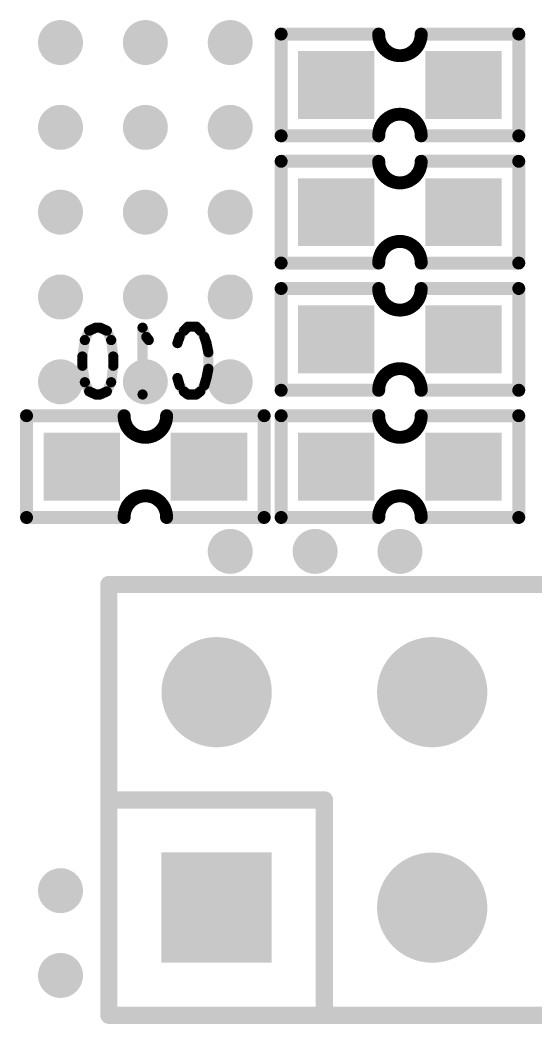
# Model space of a CAD drawing. Extents: x -0.1 to 57.1, y -0.1 to 42.5.
# Drawn here: x 33.52 to 39.6, y 9.43 to 21.27 of the extents above; entities that cross this region are included whole.
import ezdxf

# ---------------------------------------------------------------- set-up
doc = ezdxf.new("R2010")
doc.units = 0
doc.header["$MEASUREMENT"] = 0
doc.layers.get('0').update_dxf_attribs({"linetype": 'CONTINUOUS'})
doc.layers.add('03_ASSY2_GBR', color=2, linetype='CONTINUOUS')

# ---------------------------------------------------------------- blocks, each defined once
blk = doc.blocks.new('ROUND_8')
at = {"const_width": 0.65}
blk.add_lwpolyline([(-0.325, 0, 1), (0.325, 0, 1)], format="xyb", close=True, dxfattribs=at)
blk = doc.blocks.new('SQUARE_12')
blk.add_solid([(0.65, 0.65), (0.65, -0.65), (-0.65, 0.65), (-0.65, -0.65)])
blk = doc.blocks.new('RECTANGLE_139')
blk.add_solid([(0.45, 0.4), (0.45, -0.4), (-0.45, 0.4), (-0.45, -0.4)])
blk = doc.blocks.new('ROUND_182')
at = {"const_width": 0.265}
blk.add_lwpolyline([(-0.1325, 0, 1), (0.1325, 0, 1)], format="xyb", close=True, dxfattribs=at)
blk = doc.blocks.new('ROUND_1')
at = {"const_width": 0.1016}
blk.add_lwpolyline([(-0.0508, 0, 1), (0.0508, 0, 1)], format="xyb", close=True, dxfattribs=at)
blk = doc.blocks.new('ROUND_4')
at = {"const_width": 0.06}
blk.add_lwpolyline([(-0.03, 0, 1), (0.03, 0, 1)], format="xyb", close=True, dxfattribs=at)
blk = doc.blocks.new('ROUND_3')
at = {"const_width": 0.0762}
blk.add_lwpolyline([(-0.0381, 0, 1), (0.0381, 0, 1)], format="xyb", close=True, dxfattribs=at)

msp = doc.modelspace()

# ---------------------------------------------------------------- linework, layer by layer
at = {"layer": '03_ASSY2_GBR'}
for points, const_width in [([(36.6, 19.9), (36.6, 21.1)], 0.1524), ([(37.75, 21.1), (36.6, 21.1)], 0.1524), ([(37.751, 21.075), (37.75, 21.1)], 0.1524), ([(37.754, 21.051), (37.751, 21.075)], 0.1524), ([(37.76, 21.026), (37.754, 21.051)], 0.1524), ([(37.768, 21.003), (37.76, 21.026)], 0.1524), ([(37.778, 20.98), (37.768, 21.003)], 0.1524), ([(38.232, 21.003), (38.222, 20.98)], 0.1524), ([(38.24, 21.026), (38.232, 21.003)], 0.1524), ([(38.246, 21.051), (38.24, 21.026)], 0.1524), ([(38.249, 21.075), (38.246, 21.051)], 0.1524), ([(38.25, 21.1), (38.249, 21.075)], 0.1524), ([(39.4, 21.1), (38.25, 21.1)], 0.1524), ([(39.4, 19.9), (39.4, 21.1)], 0.1524), ([(37.79, 20.959), (37.778, 20.98)], 0.1524), ([(37.805, 20.939), (37.79, 20.959)], 0.1524), ([(37.821, 20.92), (37.805, 20.939)], 0.1524), ([(37.84, 20.903), (37.821, 20.92)], 0.1524), ([(37.86, 20.888), (37.84, 20.903)], 0.1524), ([(37.881, 20.875), (37.86, 20.888)], 0.1524), ([(37.903, 20.864), (37.881, 20.875)], 0.1524), ([(38.119, 20.875), (38.097, 20.864)], 0.1524), ([(38.14, 20.888), (38.119, 20.875)], 0.1524), ([(38.16, 20.903), (38.14, 20.888)], 0.1524), ([(38.179, 20.92), (38.16, 20.903)], 0.1524), ([(38.195, 20.939), (38.179, 20.92)], 0.1524), ([(38.21, 20.959), (38.195, 20.939)], 0.1524), ([(38.222, 20.98), (38.21, 20.959)], 0.1524), ([(37.927, 20.856), (37.903, 20.864)], 0.1524), ([(37.951, 20.85), (37.927, 20.856)], 0.1524), ([(37.975, 20.846), (37.951, 20.85)], 0.1524), ([(38, 20.845), (37.975, 20.846)], 0.1524), ([(38.025, 20.846), (38, 20.845)], 0.1524), ([(38.049, 20.85), (38.025, 20.846)], 0.1524), ([(38.073, 20.856), (38.049, 20.85)], 0.1524), ([(38.097, 20.864), (38.073, 20.856)], 0.1524), ([(37.79, 20.041), (37.805, 20.061)], 0.1524), ([(37.805, 20.061), (37.821, 20.08)], 0.1524), ([(37.821, 20.08), (37.84, 20.097)], 0.1524), ([(37.84, 20.097), (37.86, 20.112)], 0.1524), ([(37.86, 20.112), (37.881, 20.125)], 0.1524), ([(37.881, 20.125), (37.903, 20.136)], 0.1524), ([(37.903, 20.136), (37.927, 20.144)], 0.1524), ([(37.927, 20.144), (37.951, 20.15)], 0.1524), ([(37.951, 20.15), (37.975, 20.154)], 0.1524), ([(37.975, 20.154), (38, 20.155)], 0.1524), ([(38, 20.155), (38.025, 20.154)], 0.1524), ([(38.025, 20.154), (38.049, 20.15)], 0.1524), ([(38.049, 20.15), (38.073, 20.144)], 0.1524), ([(38.073, 20.144), (38.097, 20.136)], 0.1524), ([(38.097, 20.136), (38.119, 20.125)], 0.1524), ([(38.119, 20.125), (38.14, 20.112)], 0.1524), ([(38.14, 20.112), (38.16, 20.097)], 0.1524), ([(38.16, 20.097), (38.179, 20.08)], 0.1524), ([(38.179, 20.08), (38.195, 20.061)], 0.1524), ([(38.195, 20.061), (38.21, 20.041)], 0.1524), ([(37.751, 19.925), (37.754, 19.949)], 0.1524), ([(37.754, 19.949), (37.76, 19.974)], 0.1524), ([(37.76, 19.974), (37.768, 19.997)], 0.1524), ([(37.768, 19.997), (37.778, 20.02)], 0.1524), ([(37.778, 20.02), (37.79, 20.041)], 0.1524), ([(38.21, 20.041), (38.222, 20.02)], 0.1524), ([(38.222, 20.02), (38.232, 19.997)], 0.1524), ([(38.232, 19.997), (38.24, 19.974)], 0.1524), ([(38.24, 19.974), (38.246, 19.949)], 0.1524), ([(38.246, 19.949), (38.249, 19.925)], 0.1524), ([(37.75, 19.9), (36.6, 19.9)], 0.1524), ([(37.75, 19.9), (37.751, 19.925)], 0.1524), ([(38.249, 19.925), (38.25, 19.9)], 0.1524), ([(39.4, 19.9), (38.25, 19.9)], 0.1524), ([(36.6, 18.4), (36.6, 19.6)], 0.1524), ([(37.75, 19.6), (36.6, 19.6)], 0.1524), ([(37.751, 19.575), (37.75, 19.6)], 0.1524), ([(37.754, 19.551), (37.751, 19.575)], 0.1524), ([(38.249, 19.575), (38.246, 19.551)], 0.1524), ([(38.25, 19.6), (38.249, 19.575)], 0.1524), ([(39.4, 19.6), (38.25, 19.6)], 0.1524), ([(39.4, 18.4), (39.4, 19.6)], 0.1524), ([(37.76, 19.526), (37.754, 19.551)], 0.1524), ([(37.768, 19.503), (37.76, 19.526)], 0.1524), ([(37.778, 19.48), (37.768, 19.503)], 0.1524), ([(37.79, 19.459), (37.778, 19.48)], 0.1524), ([(37.805, 19.439), (37.79, 19.459)], 0.1524), ([(38.21, 19.459), (38.195, 19.439)], 0.1524), ([(38.222, 19.48), (38.21, 19.459)], 0.1524), ([(38.232, 19.503), (38.222, 19.48)], 0.1524), ([(38.24, 19.526), (38.232, 19.503)], 0.1524), ([(38.246, 19.551), (38.24, 19.526)], 0.1524), ([(37.821, 19.42), (37.805, 19.439)], 0.1524), ([(37.84, 19.403), (37.821, 19.42)], 0.1524), ([(37.86, 19.388), (37.84, 19.403)], 0.1524), ([(37.881, 19.375), (37.86, 19.388)], 0.1524), ([(37.903, 19.364), (37.881, 19.375)], 0.1524), ([(37.927, 19.356), (37.903, 19.364)], 0.1524), ([(37.951, 19.35), (37.927, 19.356)], 0.1524), ([(37.975, 19.346), (37.951, 19.35)], 0.1524), ([(38, 19.345), (37.975, 19.346)], 0.1524), ([(38.025, 19.346), (38, 19.345)], 0.1524), ([(38.049, 19.35), (38.025, 19.346)], 0.1524), ([(38.073, 19.356), (38.049, 19.35)], 0.1524), ([(38.097, 19.364), (38.073, 19.356)], 0.1524), ([(38.119, 19.375), (38.097, 19.364)], 0.1524), ([(38.14, 19.388), (38.119, 19.375)], 0.1524), ([(38.16, 19.403), (38.14, 19.388)], 0.1524), ([(38.179, 19.42), (38.16, 19.403)], 0.1524), ([(38.195, 19.439), (38.179, 19.42)], 0.1524), ([(37.881, 18.625), (37.903, 18.636)], 0.1524), ([(37.903, 18.636), (37.927, 18.644)], 0.1524), ([(37.927, 18.644), (37.951, 18.65)], 0.1524), ([(37.951, 18.65), (37.975, 18.654)], 0.1524), ([(37.975, 18.654), (38, 18.655)], 0.1524), ([(38, 18.655), (38.025, 18.654)], 0.1524), ([(38.025, 18.654), (38.049, 18.65)], 0.1524), ([(38.049, 18.65), (38.073, 18.644)], 0.1524), ([(38.073, 18.644), (38.097, 18.636)], 0.1524), ([(38.097, 18.636), (38.119, 18.625)], 0.1524), ([(37.768, 18.497), (37.778, 18.52)], 0.1524), ([(37.778, 18.52), (37.79, 18.541)], 0.1524), ([(37.79, 18.541), (37.805, 18.561)], 0.1524), ([(37.805, 18.561), (37.821, 18.58)], 0.1524), ([(37.821, 18.58), (37.84, 18.597)], 0.1524), ([(37.84, 18.597), (37.86, 18.612)], 0.1524), ([(37.86, 18.612), (37.881, 18.625)], 0.1524), ([(38.119, 18.625), (38.14, 18.612)], 0.1524), ([(38.14, 18.612), (38.16, 18.597)], 0.1524), ([(38.16, 18.597), (38.179, 18.58)], 0.1524), ([(38.179, 18.58), (38.195, 18.561)], 0.1524), ([(38.195, 18.561), (38.21, 18.541)], 0.1524), ([(38.21, 18.541), (38.222, 18.52)], 0.1524), ([(38.222, 18.52), (38.232, 18.497)], 0.1524), ([(37.75, 18.4), (36.6, 18.4)], 0.1524), ([(37.75, 18.4), (37.751, 18.425)], 0.1524), ([(37.751, 18.425), (37.754, 18.449)], 0.1524), ([(37.754, 18.449), (37.76, 18.474)], 0.1524), ([(37.76, 18.474), (37.768, 18.497)], 0.1524), ([(38.232, 18.497), (38.24, 18.474)], 0.1524), ([(38.24, 18.474), (38.246, 18.449)], 0.1524), ([(38.246, 18.449), (38.249, 18.425)], 0.1524), ([(38.249, 18.425), (38.25, 18.4)], 0.1524), ([(39.4, 18.4), (38.25, 18.4)], 0.1524), ([(36.6, 16.9), (36.6, 18.1)], 0.1524), ([(37.75, 18.1), (36.6, 18.1)], 0.1524), ([(37.751, 18.075), (37.75, 18.1)], 0.1524), ([(37.754, 18.051), (37.751, 18.075)], 0.1524), ([(37.76, 18.026), (37.754, 18.051)], 0.1524), ([(38.246, 18.051), (38.24, 18.026)], 0.1524), ([(38.249, 18.075), (38.246, 18.051)], 0.1524), ([(38.25, 18.1), (38.249, 18.075)], 0.1524), ([(39.4, 18.1), (38.25, 18.1)], 0.1524), ([(39.4, 16.9), (39.4, 18.1)], 0.1524), ([(37.768, 18.003), (37.76, 18.026)], 0.1524), ([(37.778, 17.98), (37.768, 18.003)], 0.1524), ([(37.79, 17.959), (37.778, 17.98)], 0.1524), ([(37.805, 17.939), (37.79, 17.959)], 0.1524), ([(37.821, 17.92), (37.805, 17.939)], 0.1524), ([(37.84, 17.903), (37.821, 17.92)], 0.1524), ([(38.179, 17.92), (38.16, 17.903)], 0.1524), ([(38.195, 17.939), (38.179, 17.92)], 0.1524), ([(38.21, 17.959), (38.195, 17.939)], 0.1524), ([(38.222, 17.98), (38.21, 17.959)], 0.1524), ([(38.232, 18.003), (38.222, 17.98)], 0.1524), ([(38.24, 18.026), (38.232, 18.003)], 0.1524), ([(37.86, 17.888), (37.84, 17.903)], 0.1524), ([(37.881, 17.875), (37.86, 17.888)], 0.1524), ([(37.903, 17.864), (37.881, 17.875)], 0.1524), ([(37.927, 17.856), (37.903, 17.864)], 0.1524), ([(37.951, 17.85), (37.927, 17.856)], 0.1524), ([(37.975, 17.846), (37.951, 17.85)], 0.1524), ([(38, 17.845), (37.975, 17.846)], 0.1524), ([(38.025, 17.846), (38, 17.845)], 0.1524), ([(38.049, 17.85), (38.025, 17.846)], 0.1524), ([(38.073, 17.856), (38.049, 17.85)], 0.1524), ([(38.097, 17.864), (38.073, 17.856)], 0.1524), ([(38.119, 17.875), (38.097, 17.864)], 0.1524), ([(38.14, 17.888), (38.119, 17.875)], 0.1524), ([(38.16, 17.903), (38.14, 17.888)], 0.1524), ([(34.287, 17.492), (34.338, 17.602)], 0.12), ([(34.338, 17.602), (34.415, 17.638)], 0.12), ([(34.415, 17.638), (34.465, 17.638)], 0.12), ([(34.465, 17.638), (34.546, 17.602)], 0.12), ([(34.546, 17.602), (34.597, 17.492)], 0.12), ([(35.011, 17.529), (34.967, 17.638)], 0.12), ([(34.967, 17.638), (34.967, 16.85)], 0.12), ([(35.403, 17.529), (35.454, 17.602)], 0.12), ([(35.454, 17.602), (35.502, 17.65)], 0.12), ([(35.502, 17.65), (35.6, 17.65)], 0.12), ([(35.6, 17.65), (35.647, 17.602)], 0.12), ([(35.647, 17.602), (35.695, 17.529)], 0.12), ([(34.258, 17.298), (34.287, 17.492)], 0.12), ([(34.597, 17.492), (34.622, 17.298)], 0.12), ([(35.04, 17.492), (35.011, 17.529)], 0.12), ([(35.378, 17.456), (35.403, 17.529)], 0.12), ([(35.695, 17.529), (35.72, 17.456)], 0.12), ([(35.72, 17.456), (35.742, 17.347)], 0.12), ([(35.742, 17.347), (35.742, 17.153)], 0.12), ([(34.258, 17.189), (34.258, 17.298)], 0.12), ([(34.622, 17.298), (34.622, 17.189)], 0.12), ([(34.287, 16.995), (34.258, 17.189)], 0.12), ([(34.622, 17.189), (34.597, 16.995)], 0.12), ([(35.742, 17.153), (35.72, 17.044)], 0.12), ([(37.821, 17.08), (37.84, 17.097)], 0.1524), ([(37.84, 17.097), (37.86, 17.112)], 0.1524), ([(37.86, 17.112), (37.881, 17.125)], 0.1524), ([(37.881, 17.125), (37.903, 17.136)], 0.1524), ([(37.903, 17.136), (37.927, 17.144)], 0.1524), ([(37.927, 17.144), (37.951, 17.15)], 0.1524), ([(37.951, 17.15), (37.975, 17.154)], 0.1524), ([(37.975, 17.154), (38, 17.155)], 0.1524), ([(38, 17.155), (38.025, 17.154)], 0.1524), ([(38.025, 17.154), (38.049, 17.15)], 0.1524), ([(38.049, 17.15), (38.073, 17.144)], 0.1524), ([(38.073, 17.144), (38.097, 17.136)], 0.1524), ([(38.097, 17.136), (38.119, 17.125)], 0.1524), ([(38.119, 17.125), (38.14, 17.112)], 0.1524), ([(38.14, 17.112), (38.16, 17.097)], 0.1524), ([(38.16, 17.097), (38.179, 17.08)], 0.1524), ([(34.338, 16.886), (34.287, 16.995)], 0.12), ([(34.597, 16.995), (34.546, 16.886)], 0.12), ([(35.403, 16.959), (35.378, 17.044)], 0.12), ([(35.72, 17.044), (35.695, 16.959)], 0.12), ([(37.754, 16.949), (37.76, 16.974)], 0.1524), ([(37.76, 16.974), (37.768, 16.997)], 0.1524), ([(37.768, 16.997), (37.778, 17.02)], 0.1524), ([(37.778, 17.02), (37.79, 17.041)], 0.1524), ([(37.79, 17.041), (37.805, 17.061)], 0.1524), ([(37.805, 17.061), (37.821, 17.08)], 0.1524), ([(38.179, 17.08), (38.195, 17.061)], 0.1524), ([(38.195, 17.061), (38.21, 17.041)], 0.1524), ([(38.21, 17.041), (38.222, 17.02)], 0.1524), ([(38.222, 17.02), (38.232, 16.997)], 0.1524), ([(38.232, 16.997), (38.24, 16.974)], 0.1524), ([(38.24, 16.974), (38.246, 16.949)], 0.1524), ([(34.415, 16.85), (34.338, 16.886)], 0.12), ([(34.546, 16.886), (34.465, 16.85)], 0.12), ([(35.454, 16.886), (35.403, 16.959)], 0.12), ([(35.502, 16.85), (35.454, 16.886)], 0.12), ([(35.647, 16.886), (35.6, 16.85)], 0.12), ([(35.695, 16.959), (35.647, 16.886)], 0.12), ([(37.75, 16.9), (36.6, 16.9)], 0.1524), ([(37.75, 16.9), (37.751, 16.925)], 0.1524), ([(37.751, 16.925), (37.754, 16.949)], 0.1524), ([(38.246, 16.949), (38.249, 16.925)], 0.1524), ([(38.249, 16.925), (38.25, 16.9)], 0.1524), ([(39.4, 16.9), (38.25, 16.9)], 0.1524), ([(34.465, 16.85), (34.415, 16.85)], 0.12), ([(35.6, 16.85), (35.502, 16.85)], 0.12), ([(33.6, 15.4), (33.6, 16.6)], 0.1524), ([(34.75, 16.6), (33.6, 16.6)], 0.1524), ([(34.751, 16.575), (34.75, 16.6)], 0.1524), ([(34.754, 16.551), (34.751, 16.575)], 0.1524), ([(34.76, 16.526), (34.754, 16.551)], 0.1524), ([(34.768, 16.503), (34.76, 16.526)], 0.1524), ([(34.778, 16.48), (34.768, 16.503)], 0.1524), ([(35.232, 16.503), (35.222, 16.48)], 0.1524), ([(35.24, 16.526), (35.232, 16.503)], 0.1524), ([(35.246, 16.551), (35.24, 16.526)], 0.1524), ([(35.249, 16.575), (35.246, 16.551)], 0.1524), ([(35.25, 16.6), (35.249, 16.575)], 0.1524), ([(36.4, 16.6), (35.25, 16.6)], 0.1524), ([(36.4, 15.4), (36.4, 16.6)], 0.1524), ([(36.6, 15.4), (36.6, 16.6)], 0.1524), ([(37.75, 16.6), (36.6, 16.6)], 0.1524), ([(37.751, 16.575), (37.75, 16.6)], 0.1524), ([(37.754, 16.551), (37.751, 16.575)], 0.1524), ([(37.76, 16.526), (37.754, 16.551)], 0.1524), ([(37.768, 16.503), (37.76, 16.526)], 0.1524), ([(37.778, 16.48), (37.768, 16.503)], 0.1524), ([(38.232, 16.503), (38.222, 16.48)], 0.1524), ([(38.24, 16.526), (38.232, 16.503)], 0.1524), ([(38.246, 16.551), (38.24, 16.526)], 0.1524), ([(38.249, 16.575), (38.246, 16.551)], 0.1524), ([(38.25, 16.6), (38.249, 16.575)], 0.1524), ([(39.4, 16.6), (38.25, 16.6)], 0.1524), ([(39.4, 15.4), (39.4, 16.6)], 0.1524), ([(34.79, 16.459), (34.778, 16.48)], 0.1524), ([(34.805, 16.439), (34.79, 16.459)], 0.1524), ([(34.821, 16.42), (34.805, 16.439)], 0.1524), ([(34.84, 16.403), (34.821, 16.42)], 0.1524), ([(34.86, 16.388), (34.84, 16.403)], 0.1524), ([(34.881, 16.375), (34.86, 16.388)], 0.1524), ([(35.14, 16.388), (35.119, 16.375)], 0.1524), ([(35.16, 16.403), (35.14, 16.388)], 0.1524), ([(35.179, 16.42), (35.16, 16.403)], 0.1524), ([(35.195, 16.439), (35.179, 16.42)], 0.1524), ([(35.21, 16.459), (35.195, 16.439)], 0.1524), ([(35.222, 16.48), (35.21, 16.459)], 0.1524), ([(37.79, 16.459), (37.778, 16.48)], 0.1524), ([(37.805, 16.439), (37.79, 16.459)], 0.1524), ([(37.821, 16.42), (37.805, 16.439)], 0.1524), ([(37.84, 16.403), (37.821, 16.42)], 0.1524), ([(37.86, 16.388), (37.84, 16.403)], 0.1524), ([(37.881, 16.375), (37.86, 16.388)], 0.1524), ([(38.14, 16.388), (38.119, 16.375)], 0.1524), ([(38.16, 16.403), (38.14, 16.388)], 0.1524), ([(38.179, 16.42), (38.16, 16.403)], 0.1524), ([(38.195, 16.439), (38.179, 16.42)], 0.1524), ([(38.21, 16.459), (38.195, 16.439)], 0.1524), ([(38.222, 16.48), (38.21, 16.459)], 0.1524), ([(34.903, 16.364), (34.881, 16.375)], 0.1524), ([(34.927, 16.356), (34.903, 16.364)], 0.1524), ([(34.951, 16.35), (34.927, 16.356)], 0.1524), ([(34.975, 16.346), (34.951, 16.35)], 0.1524), ([(35, 16.345), (34.975, 16.346)], 0.1524), ([(35.025, 16.346), (35, 16.345)], 0.1524), ([(35.049, 16.35), (35.025, 16.346)], 0.1524), ([(35.073, 16.356), (35.049, 16.35)], 0.1524), ([(35.097, 16.364), (35.073, 16.356)], 0.1524), ([(35.119, 16.375), (35.097, 16.364)], 0.1524), ([(37.903, 16.364), (37.881, 16.375)], 0.1524), ([(37.927, 16.356), (37.903, 16.364)], 0.1524), ([(37.951, 16.35), (37.927, 16.356)], 0.1524), ([(37.975, 16.346), (37.951, 16.35)], 0.1524), ([(38, 16.345), (37.975, 16.346)], 0.1524), ([(38.025, 16.346), (38, 16.345)], 0.1524), ([(38.049, 16.35), (38.025, 16.346)], 0.1524), ([(38.073, 16.356), (38.049, 16.35)], 0.1524), ([(38.097, 16.364), (38.073, 16.356)], 0.1524), ([(38.119, 16.375), (38.097, 16.364)], 0.1524), ([(34.79, 15.541), (34.805, 15.561)], 0.1524), ([(34.805, 15.561), (34.821, 15.58)], 0.1524), ([(34.821, 15.58), (34.84, 15.597)], 0.1524), ([(34.84, 15.597), (34.86, 15.612)], 0.1524), ([(34.86, 15.612), (34.881, 15.625)], 0.1524), ([(34.881, 15.625), (34.903, 15.636)], 0.1524), ([(34.903, 15.636), (34.927, 15.644)], 0.1524), ([(34.927, 15.644), (34.951, 15.65)], 0.1524), ([(34.951, 15.65), (34.975, 15.654)], 0.1524), ([(34.975, 15.654), (35, 15.655)], 0.1524), ([(35, 15.655), (35.025, 15.654)], 0.1524), ([(35.025, 15.654), (35.049, 15.65)], 0.1524), ([(35.049, 15.65), (35.073, 15.644)], 0.1524), ([(35.073, 15.644), (35.097, 15.636)], 0.1524), ([(35.097, 15.636), (35.119, 15.625)], 0.1524), ([(35.119, 15.625), (35.14, 15.612)], 0.1524), ([(35.14, 15.612), (35.16, 15.597)], 0.1524), ([(35.16, 15.597), (35.179, 15.58)], 0.1524), ([(35.179, 15.58), (35.195, 15.561)], 0.1524), ([(35.195, 15.561), (35.21, 15.541)], 0.1524), ([(37.79, 15.541), (37.805, 15.561)], 0.1524), ([(37.805, 15.561), (37.821, 15.58)], 0.1524), ([(37.821, 15.58), (37.84, 15.597)], 0.1524), ([(37.84, 15.597), (37.86, 15.612)], 0.1524), ([(37.86, 15.612), (37.881, 15.625)], 0.1524), ([(37.881, 15.625), (37.903, 15.636)], 0.1524), ([(37.903, 15.636), (37.927, 15.644)], 0.1524), ([(37.927, 15.644), (37.951, 15.65)], 0.1524), ([(37.951, 15.65), (37.975, 15.654)], 0.1524), ([(37.975, 15.654), (38, 15.655)], 0.1524), ([(38, 15.655), (38.025, 15.654)], 0.1524), ([(38.025, 15.654), (38.049, 15.65)], 0.1524), ([(38.049, 15.65), (38.073, 15.644)], 0.1524), ([(38.073, 15.644), (38.097, 15.636)], 0.1524), ([(38.097, 15.636), (38.119, 15.625)], 0.1524), ([(38.119, 15.625), (38.14, 15.612)], 0.1524), ([(38.14, 15.612), (38.16, 15.597)], 0.1524), ([(38.16, 15.597), (38.179, 15.58)], 0.1524), ([(38.179, 15.58), (38.195, 15.561)], 0.1524), ([(38.195, 15.561), (38.21, 15.541)], 0.1524), ([(34.751, 15.425), (34.754, 15.449)], 0.1524), ([(34.754, 15.449), (34.76, 15.474)], 0.1524), ([(34.76, 15.474), (34.768, 15.497)], 0.1524), ([(34.768, 15.497), (34.778, 15.52)], 0.1524), ([(34.778, 15.52), (34.79, 15.541)], 0.1524), ([(35.21, 15.541), (35.222, 15.52)], 0.1524), ([(35.222, 15.52), (35.232, 15.497)], 0.1524), ([(35.232, 15.497), (35.24, 15.474)], 0.1524), ([(35.24, 15.474), (35.246, 15.449)], 0.1524), ([(35.246, 15.449), (35.249, 15.425)], 0.1524), ([(37.751, 15.425), (37.754, 15.449)], 0.1524), ([(37.754, 15.449), (37.76, 15.474)], 0.1524), ([(37.76, 15.474), (37.768, 15.497)], 0.1524), ([(37.768, 15.497), (37.778, 15.52)], 0.1524), ([(37.778, 15.52), (37.79, 15.541)], 0.1524), ([(38.21, 15.541), (38.222, 15.52)], 0.1524), ([(38.222, 15.52), (38.232, 15.497)], 0.1524), ([(38.232, 15.497), (38.24, 15.474)], 0.1524), ([(38.24, 15.474), (38.246, 15.449)], 0.1524), ([(38.246, 15.449), (38.249, 15.425)], 0.1524), ([(34.75, 15.4), (33.6, 15.4)], 0.1524), ([(34.75, 15.4), (34.751, 15.425)], 0.1524), ([(35.249, 15.425), (35.25, 15.4)], 0.1524), ([(36.4, 15.4), (35.25, 15.4)], 0.1524), ([(37.75, 15.4), (36.6, 15.4)], 0.1524), ([(37.75, 15.4), (37.751, 15.425)], 0.1524), ([(38.249, 15.425), (38.25, 15.4)], 0.1524), ([(39.4, 15.4), (38.25, 15.4)], 0.1524), ([(34.57, 9.53), (34.57, 14.61)], 0.2032), ([(34.57, 14.61), (47.27, 14.61)], 0.2032), ([(34.57, 12.07), (37.11, 12.07)], 0.2032), ([(37.11, 12.07), (37.11, 9.53)], 0.2032), ([(47.27, 9.53), (34.57, 9.53)], 0.2032)]:
    msp.add_lwpolyline(points, dxfattribs=dict(at, const_width=const_width))

# ---------------------------------------------------------------- block references
for name, p in [('ROUND_182', (34, 21)), ('ROUND_182', (35, 21)), ('ROUND_182', (36, 21)), ('ROUND_3', (36.6, 21.1)), ('ROUND_3', (36.6, 21.1)), ('ROUND_3', (37.75, 21.1)), ('ROUND_3', (37.75, 21.1)), ('ROUND_3', (37.751, 21.075)), ('ROUND_3', (37.754, 21.051)), ('ROUND_3', (37.76, 21.026)), ('ROUND_3', (37.768, 21.003)), ('ROUND_3', (38.232, 21.003)), ('ROUND_3', (38.24, 21.026)), ('ROUND_3', (38.246, 21.051)), ('ROUND_3', (38.249, 21.075)), ('ROUND_3', (38.25, 21.1)), ('ROUND_3', (38.25, 21.1)), ('ROUND_3', (39.4, 21.1)), ('ROUND_3', (39.4, 21.1)), ('ROUND_3', (37.778, 20.98)), ('ROUND_3', (37.79, 20.959)), ('ROUND_3', (37.805, 20.939)), ('ROUND_3', (37.821, 20.92)), ('ROUND_3', (37.84, 20.903)), ('ROUND_3', (37.86, 20.888)), ('ROUND_3', (37.881, 20.875)), ('ROUND_3', (38.119, 20.875)), ('ROUND_3', (38.14, 20.888)), ('ROUND_3', (38.16, 20.903)), ('ROUND_3', (38.179, 20.92)), ('ROUND_3', (38.195, 20.939)), ('ROUND_3', (38.21, 20.959)), ('ROUND_3', (38.222, 20.98)), ('RECTANGLE_139', (37.25, 20.5)), ('ROUND_3', (37.903, 20.864)), ('ROUND_3', (37.927, 20.856)), ('ROUND_3', (37.951, 20.85)), ('ROUND_3', (37.975, 20.846)), ('ROUND_3', (38, 20.845)), ('ROUND_3', (38.025, 20.846)), ('ROUND_3', (38.049, 20.85)), ('ROUND_3', (38.073, 20.856)), ('ROUND_3', (38.097, 20.864)), ('RECTANGLE_139', (38.75, 20.5)), ('ROUND_182', (34, 20)), ('ROUND_182', (35, 20)), ('ROUND_182', (36, 20)), ('ROUND_3', (37.805, 20.061)), ('ROUND_3', (37.821, 20.08)), ('ROUND_3', (37.84, 20.097)), ('ROUND_3', (37.86, 20.112)), ('ROUND_3', (37.881, 20.125)), ('ROUND_3', (37.903, 20.136)), ('ROUND_3', (37.927, 20.144)), ('ROUND_3', (37.951, 20.15)), ('ROUND_3', (37.975, 20.154)), ('ROUND_3', (38, 20.155)), ('ROUND_3', (38.025, 20.154)), ('ROUND_3', (38.049, 20.15)), ('ROUND_3', (38.073, 20.144)), ('ROUND_3', (38.097, 20.136)), ('ROUND_3', (38.119, 20.125)), ('ROUND_3', (38.14, 20.112)), ('ROUND_3', (38.16, 20.097)), ('ROUND_3', (38.179, 20.08)), ('ROUND_3', (38.195, 20.061)), ('ROUND_3', (37.754, 19.949)), ('ROUND_3', (37.76, 19.974)), ('ROUND_3', (37.768, 19.997)), ('ROUND_3', (37.778, 20.02)), ('ROUND_3', (37.79, 20.041)), ('ROUND_3', (38.21, 20.041)), ('ROUND_3', (38.222, 20.02)), ('ROUND_3', (38.232, 19.997)), ('ROUND_3', (38.24, 19.974)), ('ROUND_3', (38.246, 19.949)), ('ROUND_3', (36.6, 19.9)), ('ROUND_3', (36.6, 19.9)), ('ROUND_3', (37.75, 19.9)), ('ROUND_3', (37.75, 19.9)), ('ROUND_3', (37.751, 19.925)), ('ROUND_3', (38.249, 19.925)), ('ROUND_3', (38.25, 19.9)), ('ROUND_3', (38.25, 19.9)), ('ROUND_3', (39.4, 19.9)), ('ROUND_3', (39.4, 19.9)), ('ROUND_3', (36.6, 19.6)), ('ROUND_3', (36.6, 19.6)), ('ROUND_3', (37.75, 19.6)), ('ROUND_3', (37.75, 19.6)), ('ROUND_3', (37.751, 19.575)), ('ROUND_3', (38.249, 19.575)), ('ROUND_3', (38.25, 19.6)), ('ROUND_3', (38.25, 19.6)), ('ROUND_3', (39.4, 19.6)), ('ROUND_3', (39.4, 19.6)), ('ROUND_3', (37.754, 19.551)), ('ROUND_3', (37.76, 19.526)), ('ROUND_3', (37.768, 19.503)), ('ROUND_3', (37.778, 19.48)), ('ROUND_3', (37.79, 19.459)), ('ROUND_3', (38.21, 19.459)), ('ROUND_3', (38.222, 19.48)), ('ROUND_3', (38.232, 19.503)), ('ROUND_3', (38.24, 19.526)), ('ROUND_3', (38.246, 19.551)), ('ROUND_3', (37.805, 19.439)), ('ROUND_3', (37.821, 19.42)), ('ROUND_3', (37.84, 19.403)), ('ROUND_3', (37.86, 19.388)), ('ROUND_3', (37.881, 19.375)), ('ROUND_3', (37.903, 19.364)), ('ROUND_3', (37.927, 19.356)), ('ROUND_3', (37.951, 19.35)), ('ROUND_3', (37.975, 19.346)), ('ROUND_3', (38, 19.345)), ('ROUND_3', (38.025, 19.346)), ('ROUND_3', (38.049, 19.35)), ('ROUND_3', (38.073, 19.356)), ('ROUND_3', (38.097, 19.364)), ('ROUND_3', (38.119, 19.375)), ('ROUND_3', (38.14, 19.388)), ('ROUND_3', (38.16, 19.403)), ('ROUND_3', (38.179, 19.42)), ('ROUND_3', (38.195, 19.439)), ('RECTANGLE_139', (37.25, 19)), ('RECTANGLE_139', (38.75, 19)), ('ROUND_182', (34, 19)), ('ROUND_182', (35, 19)), ('ROUND_182', (36, 19)), ('ROUND_3', (37.903, 18.636)), ('ROUND_3', (37.927, 18.644)), ('ROUND_3', (37.951, 18.65)), ('ROUND_3', (37.975, 18.654)), ('ROUND_3', (38, 18.655)), ('ROUND_3', (38.025, 18.654)), ('ROUND_3', (38.049, 18.65)), ('ROUND_3', (38.073, 18.644)), ('ROUND_3', (38.097, 18.636)), ('ROUND_3', (37.778, 18.52)), ('ROUND_3', (37.79, 18.541)), ('ROUND_3', (37.805, 18.561)), ('ROUND_3', (37.821, 18.58)), ('ROUND_3', (37.84, 18.597)), ('ROUND_3', (37.86, 18.612)), ('ROUND_3', (37.881, 18.625)), ('ROUND_3', (38.119, 18.625)), ('ROUND_3', (38.14, 18.612)), ('ROUND_3', (38.16, 18.597)), ('ROUND_3', (38.179, 18.58)), ('ROUND_3', (38.195, 18.561)), ('ROUND_3', (38.21, 18.541)), ('ROUND_3', (38.222, 18.52)), ('ROUND_3', (36.6, 18.4)), ('ROUND_3', (36.6, 18.4)), ('ROUND_3', (37.75, 18.4)), ('ROUND_3', (37.75, 18.4)), ('ROUND_3', (37.751, 18.425)), ('ROUND_3', (37.754, 18.449)), ('ROUND_3', (37.76, 18.474)), ('ROUND_3', (37.768, 18.497)), ('ROUND_3', (38.232, 18.497)), ('ROUND_3', (38.24, 18.474)), ('ROUND_3', (38.246, 18.449)), ('ROUND_3', (38.249, 18.425)), ('ROUND_3', (38.25, 18.4)), ('ROUND_3', (38.25, 18.4)), ('ROUND_3', (39.4, 18.4)), ('ROUND_3', (39.4, 18.4)), ('ROUND_182', (34, 18)), ('ROUND_182', (35, 18)), ('ROUND_182', (36, 18)), ('ROUND_3', (36.6, 18.1)), ('ROUND_3', (36.6, 18.1)), ('ROUND_3', (37.75, 18.1)), ('ROUND_3', (37.75, 18.1)), ('ROUND_3', (37.751, 18.075)), ('ROUND_3', (37.754, 18.051)), ('ROUND_3', (38.246, 18.051)), ('ROUND_3', (38.249, 18.075)), ('ROUND_3', (38.25, 18.1)), ('ROUND_3', (38.25, 18.1)), ('ROUND_3', (39.4, 18.1)), ('ROUND_3', (39.4, 18.1)), ('ROUND_3', (37.76, 18.026)), ('ROUND_3', (37.768, 18.003)), ('ROUND_3', (37.778, 17.98)), ('ROUND_3', (37.79, 17.959)), ('ROUND_3', (37.805, 17.939)), ('ROUND_3', (37.821, 17.92)), ('ROUND_3', (38.179, 17.92)), ('ROUND_3', (38.195, 17.939)), ('ROUND_3', (38.21, 17.959)), ('ROUND_3', (38.222, 17.98)), ('ROUND_3', (38.232, 18.003)), ('ROUND_3', (38.24, 18.026)), ('RECTANGLE_139', (37.25, 17.5)), ('ROUND_3', (37.84, 17.903)), ('ROUND_3', (37.86, 17.888)), ('ROUND_3', (37.881, 17.875)), ('ROUND_3', (37.903, 17.864)), ('ROUND_3', (37.927, 17.856)), ('ROUND_3', (37.951, 17.85)), ('ROUND_3', (37.975, 17.846)), ('ROUND_3', (38, 17.845)), ('ROUND_3', (38.025, 17.846)), ('ROUND_3', (38.049, 17.85)), ('ROUND_3', (38.073, 17.856)), ('ROUND_3', (38.097, 17.864)), ('ROUND_3', (38.119, 17.875)), ('ROUND_3', (38.14, 17.888)), ('ROUND_3', (38.16, 17.903)), ('RECTANGLE_139', (38.75, 17.5)), ('ROUND_4', (34.338, 17.602)), ('ROUND_4', (34.415, 17.638)), ('ROUND_4', (34.465, 17.638)), ('ROUND_4', (34.465, 17.638)), ('ROUND_4', (34.546, 17.602)), ('ROUND_4', (34.967, 17.638)), ('ROUND_4', (35.454, 17.602)), ('ROUND_4', (35.502, 17.65)), ('ROUND_4', (35.6, 17.65)), ('ROUND_4', (35.647, 17.602)), ('ROUND_4', (34.287, 17.492)), ('ROUND_4', (34.597, 17.492)), ('ROUND_4', (35.011, 17.529)), ('ROUND_4', (35.04, 17.492)), ('ROUND_4', (35.403, 17.529)), ('ROUND_4', (35.695, 17.529)), ('ROUND_4', (35.378, 17.456)), ('ROUND_4', (35.72, 17.456)), ('ROUND_4', (35.742, 17.347)), ('ROUND_4', (34.258, 17.298)), ('ROUND_4', (34.622, 17.298)), ('ROUND_182', (34, 17)), ('ROUND_4', (34.258, 17.189)), ('ROUND_4', (34.622, 17.189)), ('ROUND_182', (35, 17)), ('ROUND_4', (35.742, 17.153)), ('ROUND_182', (36, 17)), ('ROUND_3', (37.84, 17.097)), ('ROUND_3', (37.86, 17.112)), ('ROUND_3', (37.881, 17.125)), ('ROUND_3', (37.903, 17.136)), ('ROUND_3', (37.927, 17.144)), ('ROUND_3', (37.951, 17.15)), ('ROUND_3', (37.975, 17.154)), ('ROUND_3', (38, 17.155)), ('ROUND_3', (38.025, 17.154)), ('ROUND_3', (38.049, 17.15)), ('ROUND_3', (38.073, 17.144)), ('ROUND_3', (38.097, 17.136)), ('ROUND_3', (38.119, 17.125)), ('ROUND_3', (38.14, 17.112)), ('ROUND_3', (38.16, 17.097)), ('ROUND_4', (34.287, 16.995)), ('ROUND_4', (34.597, 16.995)), ('ROUND_4', (35.378, 17.044)), ('ROUND_4', (35.72, 17.044)), ('ROUND_3', (37.76, 16.974)), ('ROUND_3', (37.768, 16.997)), ('ROUND_3', (37.778, 17.02)), ('ROUND_3', (37.79, 17.041)), ('ROUND_3', (37.805, 17.061)), ('ROUND_3', (37.821, 17.08)), ('ROUND_3', (38.179, 17.08)), ('ROUND_3', (38.195, 17.061)), ('ROUND_3', (38.21, 17.041)), ('ROUND_3', (38.222, 17.02)), ('ROUND_3', (38.232, 16.997)), ('ROUND_3', (38.24, 16.974)), ('ROUND_4', (34.338, 16.886)), ('ROUND_4', (34.546, 16.886)), ('ROUND_4', (35.403, 16.959)), ('ROUND_4', (35.454, 16.886)), ('ROUND_4', (35.647, 16.886)), ('ROUND_4', (35.695, 16.959)), ('ROUND_3', (36.6, 16.9)), ('ROUND_3', (36.6, 16.9)), ('ROUND_3', (37.75, 16.9)), ('ROUND_3', (37.75, 16.9)), ('ROUND_3', (37.751, 16.925)), ('ROUND_3', (37.754, 16.949)), ('ROUND_3', (38.246, 16.949)), ('ROUND_3', (38.249, 16.925)), ('ROUND_3', (38.25, 16.9)), ('ROUND_3', (38.25, 16.9)), ('ROUND_3', (39.4, 16.9)), ('ROUND_3', (39.4, 16.9)), ('ROUND_4', (34.415, 16.85)), ('ROUND_4', (34.465, 16.85)), ('ROUND_4', (34.967, 16.85)), ('ROUND_4', (35.502, 16.85)), ('ROUND_4', (35.6, 16.85)), ('ROUND_3', (33.6, 16.6)), ('ROUND_3', (33.6, 16.6)), ('ROUND_3', (34.75, 16.6)), ('ROUND_3', (34.75, 16.6)), ('ROUND_3', (34.751, 16.575)), ('ROUND_3', (34.754, 16.551)), ('ROUND_3', (34.76, 16.526)), ('ROUND_3', (34.768, 16.503)), ('ROUND_3', (35.232, 16.503)), ('ROUND_3', (35.24, 16.526)), ('ROUND_3', (35.246, 16.551)), ('ROUND_3', (35.249, 16.575)), ('ROUND_3', (35.25, 16.6)), ('ROUND_3', (35.25, 16.6)), ('ROUND_3', (36.4, 16.6)), ('ROUND_3', (36.4, 16.6)), ('ROUND_3', (36.6, 16.6)), ('ROUND_3', (36.6, 16.6)), ('ROUND_3', (37.75, 16.6)), ('ROUND_3', (37.75, 16.6)), ('ROUND_3', (37.751, 16.575)), ('ROUND_3', (37.754, 16.551)), ('ROUND_3', (37.76, 16.526)), ('ROUND_3', (37.768, 16.503)), ('ROUND_3', (38.232, 16.503)), ('ROUND_3', (38.24, 16.526)), ('ROUND_3', (38.246, 16.551)), ('ROUND_3', (38.249, 16.575)), ('ROUND_3', (38.25, 16.6)), ('ROUND_3', (38.25, 16.6)), ('ROUND_3', (39.4, 16.6)), ('ROUND_3', (39.4, 16.6)), ('ROUND_3', (34.778, 16.48)), ('ROUND_3', (34.79, 16.459)), ('ROUND_3', (34.805, 16.439)), ('ROUND_3', (34.821, 16.42)), ('ROUND_3', (34.84, 16.403)), ('ROUND_3', (34.86, 16.388)), ('ROUND_3', (35.14, 16.388)), ('ROUND_3', (35.16, 16.403)), ('ROUND_3', (35.179, 16.42)), ('ROUND_3', (35.195, 16.439)), ('ROUND_3', (35.21, 16.459)), ('ROUND_3', (35.222, 16.48)), ('ROUND_3', (37.778, 16.48)), ('ROUND_3', (37.79, 16.459)), ('ROUND_3', (37.805, 16.439)), ('ROUND_3', (37.821, 16.42)), ('ROUND_3', (37.84, 16.403)), ('ROUND_3', (37.86, 16.388)), ('ROUND_3', (38.14, 16.388)), ('ROUND_3', (38.16, 16.403)), ('ROUND_3', (38.179, 16.42)), ('ROUND_3', (38.195, 16.439)), ('ROUND_3', (38.21, 16.459)), ('ROUND_3', (38.222, 16.48)), ('RECTANGLE_139', (34.25, 16)), ('ROUND_3', (34.881, 16.375)), ('ROUND_3', (34.903, 16.364)), ('ROUND_3', (34.927, 16.356)), ('ROUND_3', (34.951, 16.35)), ('ROUND_3', (34.975, 16.346)), ('ROUND_3', (35, 16.345)), ('ROUND_3', (35.025, 16.346)), ('ROUND_3', (35.049, 16.35)), ('ROUND_3', (35.073, 16.356)), ('ROUND_3', (35.097, 16.364)), ('ROUND_3', (35.119, 16.375)), ('RECTANGLE_139', (35.75, 16)), ('RECTANGLE_139', (37.25, 16)), ('ROUND_3', (37.881, 16.375)), ('ROUND_3', (37.903, 16.364)), ('ROUND_3', (37.927, 16.356)), ('ROUND_3', (37.951, 16.35)), ('ROUND_3', (37.975, 16.346)), ('ROUND_3', (38, 16.345)), ('ROUND_3', (38.025, 16.346)), ('ROUND_3', (38.049, 16.35)), ('ROUND_3', (38.073, 16.356)), ('ROUND_3', (38.097, 16.364)), ('ROUND_3', (38.119, 16.375)), ('RECTANGLE_139', (38.75, 16)), ('ROUND_3', (34.805, 15.561)), ('ROUND_3', (34.821, 15.58)), ('ROUND_3', (34.84, 15.597)), ('ROUND_3', (34.86, 15.612)), ('ROUND_3', (34.881, 15.625)), ('ROUND_3', (34.903, 15.636)), ('ROUND_3', (34.927, 15.644)), ('ROUND_3', (34.951, 15.65)), ('ROUND_3', (34.975, 15.654)), ('ROUND_3', (35, 15.655)), ('ROUND_3', (35.025, 15.654)), ('ROUND_3', (35.049, 15.65)), ('ROUND_3', (35.073, 15.644)), ('ROUND_3', (35.097, 15.636)), ('ROUND_3', (35.119, 15.625)), ('ROUND_3', (35.14, 15.612)), ('ROUND_3', (35.16, 15.597)), ('ROUND_3', (35.179, 15.58)), ('ROUND_3', (35.195, 15.561)), ('ROUND_3', (37.805, 15.561)), ('ROUND_3', (37.821, 15.58)), ('ROUND_3', (37.84, 15.597)), ('ROUND_3', (37.86, 15.612)), ('ROUND_3', (37.881, 15.625)), ('ROUND_3', (37.903, 15.636)), ('ROUND_3', (37.927, 15.644)), ('ROUND_3', (37.951, 15.65)), ('ROUND_3', (37.975, 15.654)), ('ROUND_3', (38, 15.655)), ('ROUND_3', (38.025, 15.654)), ('ROUND_3', (38.049, 15.65)), ('ROUND_3', (38.073, 15.644)), ('ROUND_3', (38.097, 15.636)), ('ROUND_3', (38.119, 15.625)), ('ROUND_3', (38.14, 15.612)), ('ROUND_3', (38.16, 15.597)), ('ROUND_3', (38.179, 15.58)), ('ROUND_3', (38.195, 15.561)), ('ROUND_3', (34.754, 15.449)), ('ROUND_3', (34.76, 15.474)), ('ROUND_3', (34.768, 15.497)), ('ROUND_3', (34.778, 15.52)), ('ROUND_3', (34.79, 15.541)), ('ROUND_3', (35.21, 15.541)), ('ROUND_3', (35.222, 15.52)), ('ROUND_3', (35.232, 15.497)), ('ROUND_3', (35.24, 15.474)), ('ROUND_3', (35.246, 15.449)), ('ROUND_3', (37.754, 15.449)), ('ROUND_3', (37.76, 15.474)), ('ROUND_3', (37.768, 15.497)), ('ROUND_3', (37.778, 15.52)), ('ROUND_3', (37.79, 15.541)), ('ROUND_3', (38.21, 15.541)), ('ROUND_3', (38.222, 15.52)), ('ROUND_3', (38.232, 15.497)), ('ROUND_3', (38.24, 15.474)), ('ROUND_3', (38.246, 15.449)), ('ROUND_3', (33.6, 15.4)), ('ROUND_3', (33.6, 15.4)), ('ROUND_3', (34.75, 15.4)), ('ROUND_3', (34.75, 15.4)), ('ROUND_3', (34.751, 15.425)), ('ROUND_3', (35.249, 15.425)), ('ROUND_3', (35.25, 15.4)), ('ROUND_3', (35.25, 15.4)), ('ROUND_3', (36.4, 15.4)), ('ROUND_3', (36.4, 15.4)), ('ROUND_3', (36.6, 15.4)), ('ROUND_3', (36.6, 15.4)), ('ROUND_3', (37.75, 15.4)), ('ROUND_3', (37.75, 15.4)), ('ROUND_3', (37.751, 15.425)), ('ROUND_3', (38.249, 15.425)), ('ROUND_3', (38.25, 15.4)), ('ROUND_3', (38.25, 15.4)), ('ROUND_3', (39.4, 15.4)), ('ROUND_3', (39.4, 15.4)), ('ROUND_182', (36, 15)), ('ROUND_182', (37, 15)), ('ROUND_182', (38, 15)), ('ROUND_1', (34.57, 14.61)), ('ROUND_8', (35.84, 13.34)), ('ROUND_8', (38.38, 13.34)), ('ROUND_1', (34.57, 12.07)), ('ROUND_1', (37.11, 12.07)), ('SQUARE_12', (35.84, 10.8)), ('ROUND_8', (38.38, 10.8)), ('ROUND_182', (34, 11)), ('ROUND_182', (34, 10)), ('ROUND_1', (34.57, 9.53)), ('ROUND_1', (34.57, 9.53)), ('ROUND_1', (37.11, 9.53))]:
    msp.add_blockref(name, p, dxfattribs=at)

doc.saveas('drawing.dxf')
